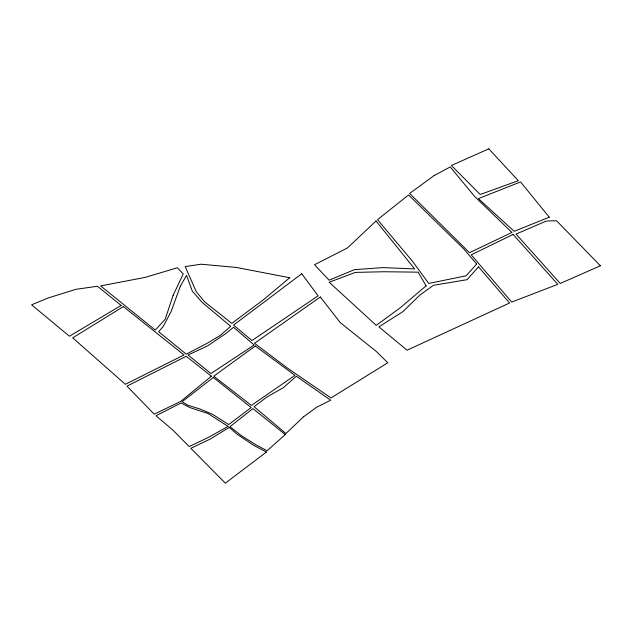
<?xml version="1.0" encoding="UTF-8"?>
<svg xmlns="http://www.w3.org/2000/svg" width="632" height="632" viewBox="0 0 632 632"><rect width="100%" height="100%" fill="white"/><g stroke="black" fill="none" stroke-linecap="round" stroke-linejoin="round"><path stroke-width="0.95" d="M173.129 295.262L165.197 319.239L155.314 330.086L100.614 285.909L145.052 277.416L177.41 267.763L183.248 273.948L173.129 295.262M180.302 286.296L171.146 311.473L163.285 326.373L158.6 331.705L186.266 354.181L207.312 343.2L220.307 335.402L230.656 326.325L202.003 302.246L192.341 291.178L186.543 275.347L180.302 286.296M476.647 264.034L466.116 275.797L428.725 283.444L412.427 261.206L377.502 219.62L408.612 194.956L464.109 249.285L476.647 264.034M478.535 266.87L467.072 279.676L433.426 285.301L419.869 295.057L403.034 311.537L378.892 326.855L407.063 350.199L509.574 303.012L478.535 266.87M303.565 416.772L285.933 433.528L254.064 406.692L267.075 396.928L283.389 387.653L296.337 376.238L330.702 400.206L316.498 407.316L303.565 416.772M376.024 220.995L347.434 247.965L314.515 264.737L329.106 280.205L354.362 269.667L382.945 267.605L414.671 268.908L376.024 220.995M285.285 434.579L267.123 450.719L256.489 445.197L241.171 435.488L229.969 426.679L252.926 408.62L285.285 434.579M426.094 285.869L400.427 307.626L376.261 325.377L329.177 282.251L355.397 272.4L383.932 271.744L418.115 272.163L426.094 285.869M289.756 277.732L263.078 300.01L231.81 323.387L204.42 301.654L196.141 291.486L185.208 266.586L201.016 264.216L236.21 267.431L289.756 277.732M233.54 327.265L226.193 333.293L207.486 345.957L188.052 354.963L210.946 373.559L254.135 345.017L233.54 327.265M211.357 376.222L180.681 401.415L154.24 414.173L126.969 386.152L186.227 356.274L211.357 376.222M213.332 377.462L182.142 401.707L187.925 405.278L199.783 408.928L212.518 414.3L228.705 424.546L251.173 407.553L213.332 377.462M266.412 452.03L225.347 483.164L190.825 448.325L210.33 439.011L229.25 427.39L236.984 434.113L254.064 445.576L266.412 452.03M301.733 273.759L233.571 325.085L251.978 340.553L318.117 295.847L301.733 273.759M434.121 175.57L409.654 193.431L469.489 252.689L511.936 232.465L474.672 196.497L450.213 166.966L434.121 175.57M255.265 346.012L213.735 376.19L251.41 405.412L294.962 375.337L255.265 346.012M320.345 297L254.514 343.271L287.141 367.879L330.986 397.939L387.803 362.776L376.364 351.51L340.221 322.581L320.345 297M123.351 306.591L72.696 337.844L125.389 384.311L184.023 354.939L123.351 306.591M121.123 305.438L69.441 336.224L31.6 304.822L48.498 297.854L76.022 289.282L97.447 286.28L121.123 305.438M228.089 426.363L208.734 437.233L189.189 446.587L172.836 430.044L155.954 415.738L181.1 402.987L189.782 407.561L207.92 413.47L228.089 426.363M513.152 234.44L471.227 254.83L511.715 302.072L557.787 284.337L513.152 234.44M488.789 148.836L451.406 165.497L480.202 194.498L518.319 180.681L488.789 148.836M600.4 265.78L560.244 283.452L516.044 234.085L546.404 221.01L556.571 220.781L600.4 265.78M549.271 217.203L514.179 231.304L478.385 198.614L520.547 181.945L549.271 217.203"/></g></svg>
